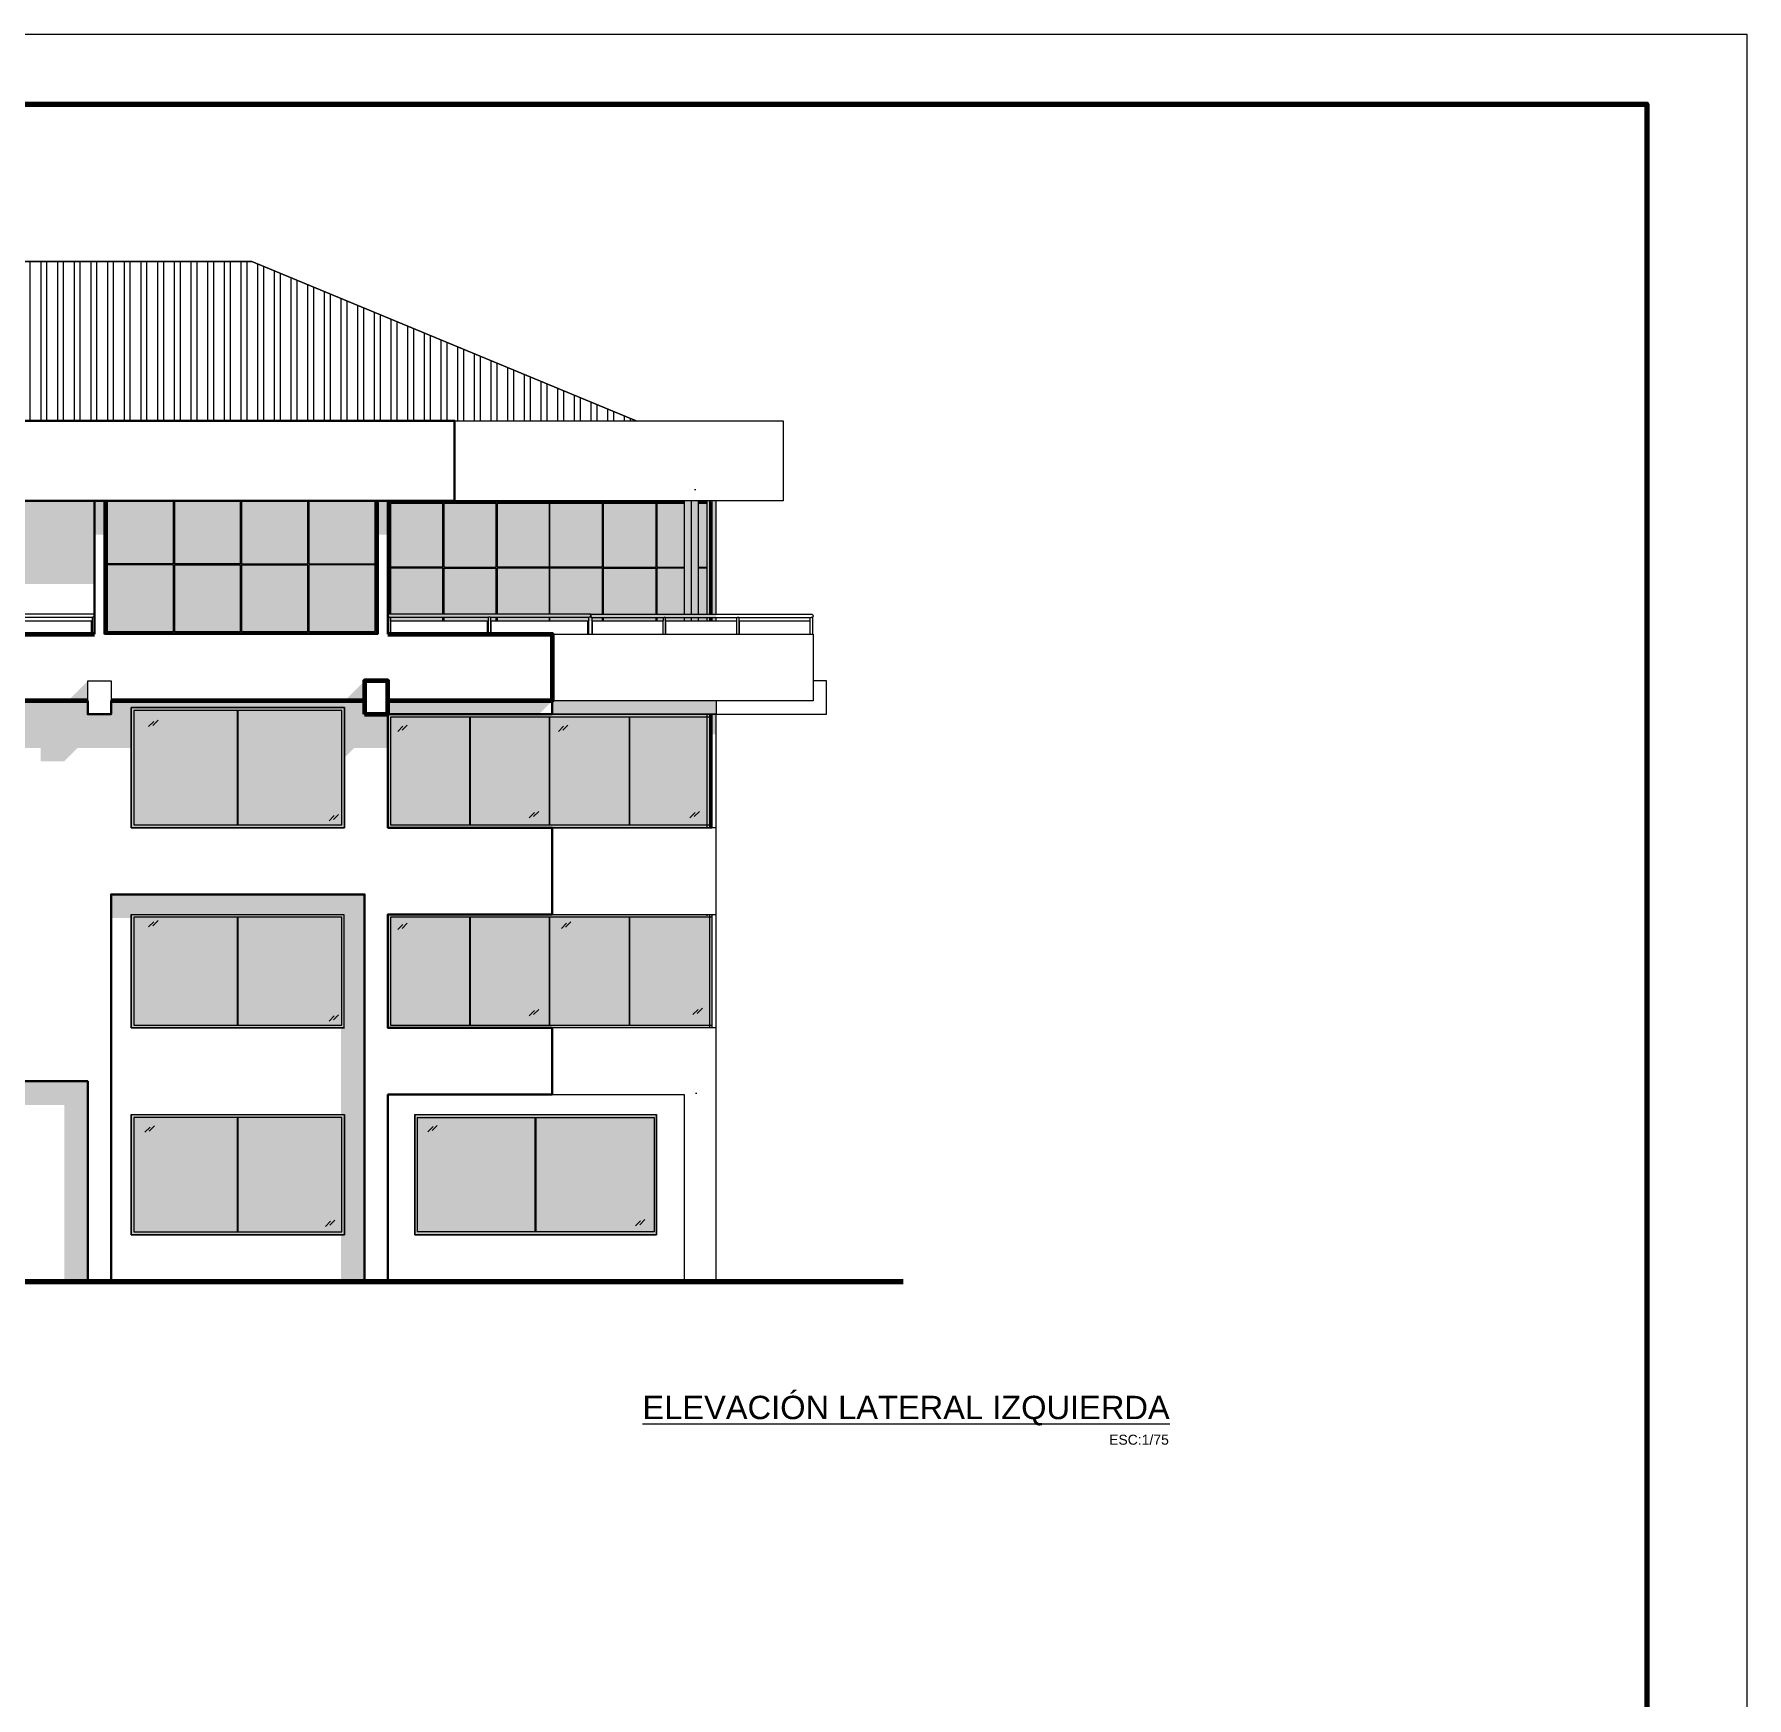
# Model space of a CAD drawing. Header units: inches. Extents: x 140 to 978, y -82 to 38.
# Drawn here: x 860.54 to 886.22, y -52.16 to -27.23 of the extents above; entities that cross this region are included whole.
import ezdxf

# ---------------------------------------------------------------- set-up
doc = ezdxf.new("R2010")
doc.units = ezdxf.units.IN
doc.header["$MEASUREMENT"] = 0
for name, color, linetype, lineweight in [('UNSAAC CUBIERTAS', 22, 'Continuous', 0), ('UNSAAC- ROTULO', 7, 'Continuous', 60), ('UNSAAC-FACHADA (1ER PLANOTYTY', 20, 'Continuous', 60), ('UNSAAC-FACHADA(2DO PLANO)', 7, 'Continuous', 30), ('UNSAAC-LINEA 0.00', 251, 'Continuous', 0), ('UNSAAC-MUEBLE', 254, 'Continuous', 0), ('UNSAAC-SOMBRA', 5, 'Continuous', 0), ('UNSAAC-TEXTOS', 250, 'Continuous', 0), ('UNSAAC-TEXTURAS', 250, 'Continuous', 0), ('UNSAAC-VARIOS', 30, 'Continuous', 0), ('UNSAAC-VIDRIO', 150, 'Continuous', 30)]:
    doc.layers.add(name, color=color, linetype=linetype, lineweight=lineweight)
doc.styles.get("Standard").update_dxf_attribs({"font": 'arial.ttf'})
pattern_1 = [(37.5, (-346.295782, 0.542984), (-0.00062993358, 0.0192682377), [0, -0.0152, 0, -0.017, 0, -0.01625]), (7.5, (-346.295782, 0.542984), (0.01769776705, 0.02822146065), [0, -0.0082, 0, -0.0137, 0, -0.00525]), (327.5, (-346.308082, 0.542984), (0.03114141862, 5.659054e-05), [0, -0.005, 0, -0.018, 0, -0.0235]), (317.5, (-346.308082, 0.542984), (0.03006126605, 0.00877675565), [0, -0.0025, 0, -0.0118, 0, -0.0135])]
pattern_2 = [(37.5, (-8.997555, 0), (-0.0009449004, 0.02890235654), [0, -0.0228, 0, -0.0255, 0, -0.024375]), (7.5, (-8.997555, 0), (0.0265466506, 0.042332191), [0, -0.0123, 0, -0.02055, 0, -0.007875]), (327.5, (-9.016005, 0), (0.0467121279, 8.48858e-05), [0, -0.0075, 0, -0.027, 0, -0.03525]), (317.5, (-9.016005, 0), (0.045091899, 0.0131651335), [0, -0.00375, 0, -0.0177, 0, -0.02025])]

msp = doc.modelspace()

# ---------------------------------------------------------------- hatches: boundary and pattern name
at = {"layer": 'UNSAAC CUBIERTAS'}
h = msp.add_hatch(dxfattribs=at)
h.set_pattern_fill('STEEL', color=256, scale=2, angle=225, style=0)
h.set_pattern_definition([(270, (676.14612, -38.5623), (0.25, -6e-17), []), (270, (676.2345, -38.6507), (0.25, -6e-17), [])])
h.paths.add_polyline_path([(863.809, -30.633), (844.459, -30.633), (842.196, -31.57), (836.596, -31.57), (833.098, -33.019), (838.046, -33.019), (866.846, -33.019), (869.569, -33.019)])
at = {"layer": 'UNSAAC-LINEA 0.00', "lineweight": 13}
h = msp.add_hatch(color=256, dxfattribs=at)
h.dxf.hatch_style = 1
h.set_gradient(color1=(230, 240, 249), color2=(251, 252, 254), name='HEMISPHERICAL')
h.paths.add_polyline_path([(865.696, -36.219), (861.596, -36.219), (861.596, -34.219), (865.696, -34.219)])
h = msp.add_hatch(color=256, dxfattribs=at)
h.dxf.hatch_style = 1
h.set_gradient(color1=(230, 240, 249), color2=(251, 252, 254), name='HEMISPHERICAL')
h.paths.add_polyline_path([(870.771, -36.019), (865.846, -36.019), (865.846, -34.219), (870.771, -34.219)])
at = {"layer": 'UNSAAC-SOMBRA', "ltscale": 0.5}
h = msp.add_hatch(dxfattribs=at)
h.set_pattern_fill('AR-SAND', color=256, scale=0.015, style=0)
h.set_pattern_definition(pattern_2)
h.paths.add_polyline_path([(865.846, -34.219), (865.846, -34.726), (861.446, -34.726), (861.446, -35.464), (855.996, -35.464), (855.996, -34.726), (855.846, -34.726), (850.396, -34.726), (850.246, -34.726), (850.246, -35.464), (844.796, -35.464), (844.796, -34.726), (844.646, -34.726), (839.196, -34.726), (839.046, -34.726), (839.046, -35.464), (837.339, -35.464), (837.339, -33.726), (838.046, -33.019), (838.046, -34.219)])
h = msp.add_hatch(dxfattribs=at)
h.set_pattern_fill('AR-SAND', color=256, scale=0.015, style=0)
h.set_pattern_definition(pattern_2)
h.paths.add_polyline_path([(870.771, -34.219), (870.771, -34.929), (865.846, -34.929), (865.846, -34.219)])
h = msp.add_hatch(dxfattribs=at)
h.set_pattern_fill('AR-SAND', color=256, scale=0.015, style=0)
h.set_pattern_definition(pattern_2)
h.paths.add_polyline_path([(868.309, -37.219), (867.602, -37.926), (865.339, -37.926), (865.139, -38.126), (864.789, -38.126), (864.789, -37.926), (861.189, -37.926), (860.989, -38.126), (860.639, -38.126), (860.639, -37.926), (855.589, -37.926), (855.389, -38.126), (855.039, -38.126), (855.039, -37.926), (849.989, -37.926), (849.789, -38.126), (849.439, -38.126), (849.439, -37.926), (844.389, -37.926), (844.189, -38.126), (843.839, -38.126), (843.839, -37.926), (838.789, -37.926), (838.589, -38.126), (838.239, -38.126), (838.239, -37.926), (833.346, -37.926), (833.346, -37.419), (833.696, -37.419), (833.696, -37.219), (838.646, -37.219), (838.946, -36.919), (838.946, -37.419), (839.296, -37.419), (839.296, -37.219), (844.246, -37.219), (844.546, -36.919), (844.546, -37.419), (844.896, -37.419), (844.896, -37.219), (849.846, -37.219), (850.146, -36.919), (850.146, -37.419), (850.496, -37.419), (850.496, -37.219), (855.446, -37.219), (855.746, -36.919), (855.746, -37.419), (856.096, -37.419), (856.096, -37.219), (861.046, -37.219), (861.346, -36.919), (861.346, -37.419), (861.696, -37.419), (861.696, -37.219), (865.196, -37.219), (865.496, -36.919), (865.496, -37.419), (865.846, -37.419), (865.846, -37.219)])
h = msp.add_hatch(dxfattribs=at)
h.set_pattern_fill('AR-SAND', color=256, scale=0.015, style=0)
h.set_pattern_definition(pattern_2)
h.paths.add_polyline_path([(870.771, -37.219), (870.771, -37.719), (867.808, -37.719), (868.108, -37.419), (868.309, -37.419), (868.309, -37.219)])
h = msp.add_hatch(dxfattribs=at)
h.set_pattern_fill('AR-SAND', color=256, scale=0.015, style=0)
h.set_pattern_definition(pattern_2)
h.paths.add_polyline_path([(861.696, -40.119), (861.696, -40.473), (865.143, -40.473), (865.143, -45.919), (865.496, -45.919), (865.496, -40.119)])
h = msp.add_hatch(dxfattribs=at)
h.set_pattern_fill('AR-SAND', color=256, scale=0.015, style=0)
h.set_pattern_definition(pattern_2)
h.paths.add_polyline_path([(861.346, -45.919), (860.993, -45.919), (860.993, -43.273), (856.096, -43.273), (856.096, -42.919), (861.346, -42.919)])
at = {"layer": 'UNSAAC-TEXTURAS', "ltscale": 0.5}
h = msp.add_hatch(dxfattribs=at)
h.set_pattern_fill('AR-SAND', color=256, scale=0.01, style=0)
h.set_pattern_definition(pattern_1)
h.paths.add_polyline_path([(860.603, -34.042), (860.607, -34.046), (860.607, -34.043)])
h = msp.add_hatch(dxfattribs=at)
h.set_pattern_fill('AR-SAND', color=256, scale=0.01, style=0)
h.set_pattern_definition(pattern_1)
h.paths.add_polyline_path([(861.963, -33.999), (861.951, -33.999), (861.96, -34.008), (861.963, -34.008)])
h = msp.add_hatch(dxfattribs=at)
h.set_pattern_fill('AR-SAND', color=256, scale=0.01, style=0)
h.set_pattern_definition(pattern_1)
h.paths.add_polyline_path([(861.963, -34.042), (861.957, -34.042), (861.961, -34.043), (861.963, -34.046)])
h = msp.add_hatch(dxfattribs=at)
h.set_pattern_fill('AR-SAND', color=256, scale=0.01, style=0)
h.set_pattern_definition(pattern_1)
h.paths.add_polyline_path([(861.963, -34.008), (861.96, -34.008), (861.963, -34.021)])
h = msp.add_hatch(dxfattribs=at)
h.set_pattern_fill('AR-SAND', color=256, scale=0.01, style=0)
h.set_pattern_definition(pattern_1)
h.paths.add_polyline_path([(867.742, -34.042), (867.746, -34.046), (867.746, -34.043)])
h = msp.add_hatch(dxfattribs=at)
h.set_pattern_fill('AR-SAND', color=256, scale=0.01, style=0)
h.set_pattern_definition(pattern_1)
h.paths.add_polyline_path([(867.746, -34.043), (867.746, -34.046), (867.748, -34.055), (867.748, -34.046)])
h = msp.add_hatch(dxfattribs=at)
h.set_pattern_fill('AR-SAND', color=256, scale=0.01, style=0)
h.set_pattern_definition(pattern_1)
h.paths.add_polyline_path([(869.096, -34.042), (869.1, -34.046), (869.1, -34.043)])
h = msp.add_hatch(dxfattribs=at)
h.set_pattern_fill('AR-SAND', color=256, scale=0.01, style=0)
h.set_pattern_definition(pattern_1)
h.paths.add_polyline_path([(869.1, -34.043), (869.1, -34.046), (869.102, -34.055), (869.102, -34.046)])
h = msp.add_hatch(dxfattribs=at)
h.set_pattern_fill('AR-SAND', color=256, scale=0.01, style=0)
h.set_pattern_definition(pattern_1)
h.paths.add_polyline_path([(870.45, -34.042), (870.453, -34.046), (870.453, -34.043)])
h = msp.add_hatch(dxfattribs=at)
h.set_pattern_fill('AR-SAND', color=256, scale=0.01, style=0)
h.set_pattern_definition(pattern_1)
h.paths.add_polyline_path([(870.453, -34.043), (870.453, -34.046), (870.456, -34.055), (870.456, -34.046)])
h = msp.add_hatch(dxfattribs=at)
h.set_pattern_fill('AR-SAND', color=256, scale=0.01, style=0)
h.set_pattern_definition(pattern_1)
h.paths.add_polyline_path([(871.803, -34.042), (871.807, -34.046), (871.807, -34.043)])
h = msp.add_hatch(dxfattribs=at)
h.set_pattern_fill('AR-SAND', color=256, scale=0.01, style=0)
h.set_pattern_definition(pattern_1)
h.paths.add_polyline_path([(871.807, -34.043), (871.807, -34.046), (871.81, -34.055), (871.81, -34.046)])
h = msp.add_hatch(dxfattribs=at)
h.set_pattern_fill('AR-SAND', color=256, scale=0.01, style=0)
h.set_pattern_definition(pattern_1)
h.paths.add_polyline_path([(860.565, -34.295), (860.565, -34.296), (860.575, -34.296), (860.575, -34.295)])
h = msp.add_hatch(dxfattribs=at)
h.set_pattern_fill('AR-SAND', color=256, scale=0.01, style=0)
h.set_pattern_definition(pattern_1)
h.paths.add_polyline_path([(869.057, -34.296), (869.067, -34.296), (869.067, -34.295), (869.057, -34.295)])
h = msp.add_hatch(dxfattribs=at)
h.set_pattern_fill('AR-SAND', color=256, scale=0.01, style=0)
h.set_pattern_definition(pattern_1)
h.paths.add_polyline_path([(869.102, -34.296), (869.112, -34.296), (869.112, -34.295), (869.102, -34.295)])
h = msp.add_hatch(dxfattribs=at)
h.set_pattern_fill('AR-SAND', color=256, scale=0.01, style=0)
h.set_pattern_definition(pattern_1)
h.paths.add_polyline_path([(870.411, -34.296), (870.421, -34.296), (870.421, -34.295), (870.411, -34.295)])
h = msp.add_hatch(dxfattribs=at)
h.set_pattern_fill('AR-SAND', color=256, scale=0.01, style=0)
h.set_pattern_definition(pattern_1)
h.paths.add_polyline_path([(870.456, -34.296), (870.466, -34.296), (870.466, -34.295), (870.456, -34.295)])
h = msp.add_hatch(dxfattribs=at)
h.set_pattern_fill('AR-SAND', color=256, scale=0.01, style=0)
h.set_pattern_definition(pattern_1)
h.paths.add_polyline_path([(871.775, -34.295), (871.765, -34.295), (871.765, -34.296), (871.775, -34.296)])
h = msp.add_hatch(dxfattribs=at)
h.set_pattern_fill('AR-SAND', color=256, scale=0.01, style=0)
h.set_pattern_definition(pattern_1)
h.paths.add_polyline_path([(871.81, -34.296), (871.82, -34.296), (871.82, -34.295), (871.81, -34.295)])
h = msp.add_hatch(dxfattribs=at)
h.set_pattern_fill('AR-SAND', color=256, scale=0.01, style=0)
h.set_pattern_definition(pattern_1)
h.paths.add_polyline_path([(870.433, -43.05), (870.436, -43.056), (870.438, -43.059), (870.438, -43.035), (870.436, -43.04)])
h = msp.add_hatch(dxfattribs=at)
h.set_pattern_fill('AR-SAND', color=256, scale=0.01, style=0)
h.set_pattern_definition(pattern_1)
h.paths.add_polyline_path([(870.471, -43.081), (870.469, -43.08), (870.466, -43.091), (870.468, -43.091)])
h = msp.add_hatch(dxfattribs=at)
h.set_pattern_fill('AR-SAND', color=256, scale=0.01, style=0)
h.set_pattern_definition(pattern_1)
h.paths.add_polyline_path([(870.468, -43.091), (870.466, -43.091), (870.469, -43.102), (870.471, -43.101)])
h = msp.add_hatch(dxfattribs=at)
h.set_pattern_fill('AR-SAND', color=256, scale=0.01, style=0)
h.set_pattern_definition(pattern_1)
h.paths.add_polyline_path([(870.471, -43.101), (870.469, -43.102), (870.477, -43.11), (870.478, -43.108)])
h = msp.add_hatch(dxfattribs=at)
h.set_pattern_fill('AR-SAND', color=256, scale=0.01, style=0)
h.set_pattern_definition(pattern_1)
h.paths.add_polyline_path([(870.478, -42.99), (870.477, -42.989), (870.475, -42.996), (870.476, -42.996)])
h = msp.add_hatch(dxfattribs=at)
h.set_pattern_fill('AR-SAND', color=256, scale=0.01, style=0)
h.set_pattern_definition(pattern_1)
h.paths.add_polyline_path([(870.476, -42.996), (870.475, -42.996), (870.477, -43.002), (870.478, -43.002)])
h = msp.add_hatch(dxfattribs=at)
h.set_pattern_fill('AR-SAND', color=256, scale=0.01, style=0)
h.set_pattern_definition(pattern_1)
h.paths.add_polyline_path([(870.478, -43.002), (870.477, -43.002), (870.482, -43.007), (870.482, -43.006)])
h = msp.add_hatch(dxfattribs=at)
h.set_pattern_fill('AR-SAND', color=256, scale=0.01, style=0)
h.set_pattern_definition(pattern_1)
h.paths.add_polyline_path([(870.478, -42.996), (870.48, -42.996), (870.483, -42.989), (870.481, -42.989)])
h = msp.add_hatch(dxfattribs=at)
h.set_pattern_fill('AR-SAND', color=256, scale=0.01, style=0)
h.set_pattern_definition(pattern_1)
h.paths.add_polyline_path([(870.481, -43.003), (870.483, -43.003), (870.48, -42.996), (870.478, -42.996)])
h = msp.add_hatch(dxfattribs=at)
h.set_pattern_fill('AR-SAND', color=256, scale=0.01, style=0)
h.set_pattern_definition(pattern_1)
h.paths.add_polyline_path([(870.479, -43.084), (870.481, -43.089), (870.486, -43.091), (870.491, -43.089), (870.494, -43.087), (870.488, -43.09), (870.483, -43.087), (870.48, -43.082), (870.483, -43.076), (870.481, -43.079)])
h = msp.add_hatch(dxfattribs=at)
h.set_pattern_fill('AR-SAND', color=256, scale=0.01, style=0)
h.set_pattern_definition(pattern_1)
h.paths.add_polyline_path([(870.483, -43.003), (870.489, -43.003), (870.487, -42.996), (870.48, -42.996)])
h = msp.add_hatch(dxfattribs=at)
h.set_pattern_fill('AR-SAND', color=256, scale=0.01, style=0)
h.set_pattern_definition(pattern_1)
h.paths.add_polyline_path([(870.483, -43.077), (870.483, -43.076), (870.48, -43.082), (870.481, -43.082)])
h = msp.add_hatch(dxfattribs=at)
h.set_pattern_fill('AR-SAND', color=256, scale=0.01, style=0)
h.set_pattern_definition(pattern_1)
h.paths.add_polyline_path([(870.481, -43.082), (870.48, -43.082), (870.483, -43.087), (870.483, -43.087)])
h = msp.add_hatch(dxfattribs=at)
h.set_pattern_fill('AR-SAND', color=256, scale=0.01, style=0)
h.set_pattern_definition(pattern_1)
h.paths.add_polyline_path([(870.488, -43.006), (870.49, -43.006), (870.483, -43.003), (870.481, -43.003)])
h = msp.add_hatch(dxfattribs=at)
h.set_pattern_fill('AR-SAND', color=256, scale=0.01, style=0)
h.set_pattern_definition(pattern_1)
h.paths.add_polyline_path([(870.482, -43.006), (870.482, -43.007), (870.488, -43.009), (870.488, -43.008)])
h = msp.add_hatch(dxfattribs=at)
h.set_pattern_fill('AR-SAND', color=256, scale=0.01, style=0)
h.set_pattern_definition(pattern_1)
h.paths.add_polyline_path([(870.49, -43.006), (870.494, -43.006), (870.489, -43.003), (870.483, -43.003)])
h = msp.add_hatch(dxfattribs=at)
h.set_pattern_fill('AR-SAND', color=256, scale=0.01, style=0)
h.set_pattern_definition(pattern_1)
h.paths.add_polyline_path([(870.483, -43.087), (870.483, -43.087), (870.488, -43.09), (870.488, -43.089)])
h = msp.add_hatch(dxfattribs=at)
h.set_pattern_fill('AR-SAND', color=256, scale=0.01, style=0)
h.set_pattern_definition(pattern_1)
h.paths.add_polyline_path([(870.488, -43.008), (870.488, -43.009), (870.495, -43.007), (870.494, -43.006)])
h = msp.add_hatch(dxfattribs=at)
h.set_pattern_fill('AR-SAND', color=256, scale=0.01, style=0)
h.set_pattern_definition(pattern_1)
h.paths.add_polyline_path([(870.488, -43.089), (870.488, -43.09), (870.494, -43.087), (870.493, -43.087)])
h = msp.add_hatch(dxfattribs=at)
h.set_pattern_fill('AR-SAND', color=256, scale=0.01, style=0)
h.set_pattern_definition(pattern_1)
h.paths.add_polyline_path([(870.586, -43.006), (870.592, -43.006), (870.598, -43.003), (870.589, -43.003)])
h = msp.add_hatch(dxfattribs=at)
h.set_pattern_fill('AR-SAND', color=256, scale=0.01, style=0)
h.set_pattern_definition(pattern_1)
h.paths.add_polyline_path([(870.592, -43.006), (870.597, -43.006), (870.603, -43.003), (870.598, -43.003)])
h = msp.add_hatch(dxfattribs=at)
h.set_pattern_fill('AR-SAND', color=256, scale=0.01, style=0)
h.set_pattern_definition(pattern_1)
h.paths.add_polyline_path([(870.597, -43.006), (870.598, -43.006), (870.605, -43.003), (870.603, -43.003)])
at = {"layer": 'UNSAAC-VIDRIO', "ltscale": 2.5}
h = msp.add_hatch(color=256, dxfattribs=at)
h.dxf.hatch_style = 1
h.set_gradient(color1=(230, 240, 249), color2=(251, 252, 254), name='HEMISPHERICAL')
h.paths.add_polyline_path([(865.196, -39.119), (861.996, -39.119), (861.996, -37.319), (865.196, -37.319)])
h.paths.add_polyline_path([(865.846, -39.119), (870.702, -39.119), (870.702, -37.419), (865.846, -37.419)])
h = msp.add_hatch(color=256, dxfattribs=at)
h.dxf.hatch_style = 1
h.set_gradient(color1=(230, 240, 249), color2=(251, 252, 254), name='HEMISPHERICAL')
h.paths.add_polyline_path([(865.846, -40.419), (870.702, -40.419), (870.702, -42.119), (865.846, -42.119)])
h.paths.add_polyline_path([(865.187, -42.119), (861.996, -42.119), (861.996, -40.419), (865.187, -40.419)])
h = msp.add_hatch(color=256, dxfattribs=at)
h.dxf.hatch_style = 1
h.set_gradient(color1=(230, 240, 249), color2=(251, 252, 254), name='HEMISPHERICAL')
h.paths.add_polyline_path([(865.196, -45.219), (861.996, -45.219), (861.996, -43.419), (865.196, -43.419)])
h.paths.add_polyline_path([(869.872, -45.219), (866.252, -45.219), (866.252, -43.419), (869.872, -43.419)])

# ---------------------------------------------------------------- linework, layer by layer
at = {"layer": 'UNSAAC CUBIERTAS'}
for p, q in [((844.459, -30.633), (863.809, -30.633)), ((863.809, -30.633), (869.569, -33.019))]:
    msp.add_line(p, q, dxfattribs=at)
msp.add_lwpolyline([(863.809, -30.633), (844.459, -30.633), (842.196, -31.57), (836.596, -31.57), (833.098, -33.019), (838.046, -33.019), (866.846, -33.019), (869.569, -33.019)], close=True, dxfattribs=at)
at = {"layer": 'UNSAAC- ROTULO', "color": 5, "lineweight": 0, "flags": 128}
msp.add_lwpolyline([(821.722, -27.226), (886.222, -27.226), (886.222, -72.976), (821.722, -72.976)], close=True, dxfattribs=at)
at = {"layer": 'UNSAAC- ROTULO', "lineweight": 70, "flags": 128}
msp.add_lwpolyline([(823.222, -28.276), (884.722, -28.276), (884.722, -71.026), (823.222, -71.026)], close=True, dxfattribs=at)
at = {"layer": 'UNSAAC-FACHADA (1ER PLANOTYTY'}
for points in [[(855.996, -36.219), (861.446, -36.219)], [(865.846, -36.219), (868.309, -36.219), (868.309, -37.219), (865.846, -37.219)], [(861.346, -37.219), (856.096, -37.219)], [(865.496, -37.219), (861.696, -37.219)]]:
    msp.add_lwpolyline(points, dxfattribs=at)
msp.add_lwpolyline([(865.496, -37.419), (865.846, -37.419), (865.846, -36.919), (865.496, -36.919)], close=True, dxfattribs=at)
at = {"layer": 'UNSAAC-FACHADA(2DO PLANO)'}
msp.add_lwpolyline([(838.046, -33.019), (866.846, -33.019), (866.846, -34.219), (838.046, -34.219)], close=True, dxfattribs=at)
for points in [[(861.446, -36.219), (861.446, -34.219), (861.596, -34.219), (861.596, -36.219)], [(865.696, -36.219), (865.696, -34.219), (865.846, -34.219), (865.846, -36.219)], [(856.096, -42.919), (861.346, -42.919), (861.346, -45.919), (861.696, -45.919), (861.696, -40.119), (865.496, -40.119), (865.496, -45.919), (865.846, -45.919), (865.846, -43.119), (868.309, -43.119), (868.309, -42.119), (865.846, -42.119), (865.846, -40.419), (868.309, -40.419), (868.309, -39.119), (865.846, -39.119), (865.846, -37.419), (868.309, -37.419), (868.309, -37.219), (865.846, -37.219), (865.846, -37.419), (865.496, -37.419), (865.496, -37.219), (861.696, -37.219), (861.696, -37.419), (861.346, -37.419), (861.346, -37.219), (856.096, -37.219)]]:
    msp.add_lwpolyline(points, dxfattribs=at)
at = {"layer": 'UNSAAC-LINEA 0.00', "lineweight": 13}
for p, q in [((861.617, -34.219), (861.617, -36.198)), ((861.637, -34.219), (861.637, -35.162)), ((862.631, -35.162), (862.631, -34.219)), ((862.646, -34.219), (862.646, -35.162)), ((863.639, -35.162), (863.639, -34.219)), ((863.654, -34.219), (863.654, -35.162)), ((864.647, -35.162), (864.647, -34.219)), ((864.662, -34.219), (864.662, -35.162)), ((865.655, -35.162), (865.655, -34.219)), ((865.675, -36.198), (865.675, -34.219)), ((865.867, -34.24), (865.867, -35.919)), ((870.292, -34.24), (865.867, -34.24)), ((866.671, -34.26), (865.887, -34.26)), ((865.887, -34.26), (865.887, -35.212)), ((866.671, -35.212), (866.671, -34.26)), ((866.671, -34.26), (866.686, -34.26)), ((867.469, -34.26), (866.686, -34.26)), ((866.686, -34.26), (866.686, -35.212)), ((867.469, -35.212), (867.469, -34.26)), ((867.469, -34.26), (867.484, -34.26)), ((869.066, -34.26), (867.484, -34.26)), ((867.484, -34.26), (867.484, -35.212)), ((868.266, -34.26), (868.266, -35.919)), ((868.277, -35.919), (868.277, -34.26)), ((870.292, -34.24), (868.318, -34.24)), ((869.066, -34.26), (868.318, -34.26)), ((869.066, -35.212), (869.066, -34.26)), ((869.066, -34.26), (869.076, -34.26)), ((870.292, -34.26), (869.076, -34.26)), ((869.076, -34.26), (869.076, -35.212)), ((869.867, -35.212), (869.867, -34.26)), ((869.878, -34.26), (869.878, -35.212)), ((870.292, -35.919), (870.292, -34.219)), ((870.398, -35.919), (870.398, -34.219)), ((870.504, -35.919), (870.504, -34.219)), ((870.631, -34.24), (870.504, -34.24)), ((870.631, -34.26), (870.504, -34.26)), ((870.631, -34.219), (870.631, -34.24)), ((870.631, -34.24), (870.631, -35.919)), ((870.671, -34.219), (870.671, -34.24)), ((870.687, -34.24), (870.671, -34.24)), ((870.671, -34.24), (870.671, -35.919)), ((870.683, -35.919), (870.683, -34.24)), ((870.687, -35.919), (870.687, -34.24)), ((870.702, -34.219), (870.702, -34.24)), ((870.702, -34.24), (870.702, -35.919)), ((870.771, -35.919), (870.771, -34.219)), ((861.637, -35.177), (861.637, -35.162)), ((862.631, -35.162), (861.637, -35.162)), ((861.637, -35.177), (861.637, -36.178)), ((862.631, -35.177), (861.637, -35.177)), ((862.631, -36.178), (862.631, -35.177)), ((863.639, -35.162), (862.646, -35.162)), ((862.646, -35.177), (863.639, -35.177)), ((862.646, -35.177), (862.646, -36.178)), ((863.639, -36.178), (863.639, -35.177)), ((863.654, -35.162), (864.647, -35.162)), ((863.654, -35.177), (864.647, -35.177)), ((863.654, -35.177), (863.654, -36.178)), ((864.647, -36.178), (864.647, -35.177)), ((864.662, -35.162), (865.655, -35.162)), ((865.655, -35.177), (864.662, -35.177)), ((864.662, -35.177), (864.662, -36.178)), ((865.655, -35.162), (865.655, -35.177)), ((865.655, -36.178), (865.655, -35.177)), ((866.671, -35.212), (865.887, -35.212)), ((865.887, -35.227), (865.887, -35.212)), ((865.887, -35.227), (865.887, -35.919)), ((866.671, -35.227), (865.887, -35.227)), ((866.671, -35.919), (866.671, -35.227)), ((866.686, -35.212), (867.469, -35.212)), ((866.686, -35.227), (867.469, -35.227)), ((866.686, -35.227), (866.686, -35.919)), ((867.469, -35.919), (867.469, -35.227)), ((867.484, -35.212), (869.066, -35.212)), ((869.066, -35.212), (867.484, -35.212)), ((869.066, -35.227), (867.484, -35.227)), ((867.484, -35.227), (867.484, -35.919)), ((869.066, -35.227), (867.484, -35.227)), ((869.066, -35.919), (869.066, -35.227)), ((869.076, -35.212), (869.867, -35.212)), ((869.076, -35.227), (869.867, -35.227)), ((869.076, -35.227), (869.076, -35.919)), ((869.867, -35.919), (869.867, -35.227)), ((869.878, -35.212), (870.292, -35.212)), ((870.292, -35.227), (869.878, -35.227)), ((869.878, -35.227), (869.878, -35.919)), ((870.504, -35.212), (870.631, -35.212)), ((870.631, -35.227), (870.504, -35.227)), ((861.446, -35.919), (855.996, -35.919)), ((868.875, -35.919), (865.846, -35.919)), ((865.846, -35.944), (865.846, -35.932)), ((865.846, -35.957), (865.846, -35.944)), ((868.872, -35.92), (868.875, -35.919)), ((868.875, -35.919), (868.883, -35.923)), ((868.875, -35.919), (868.882, -35.919)), ((868.892, -35.919), (868.882, -35.919)), ((868.883, -35.923), (868.89, -35.932)), ((868.89, -35.932), (868.892, -35.944)), ((868.892, -35.944), (868.89, -35.957)), ((868.892, -35.923), (868.892, -35.919)), ((868.892, -35.932), (868.892, -35.923)), ((868.892, -35.944), (868.892, -35.932)), ((868.892, -35.957), (868.892, -35.944)), ((861.411, -35.969), (860.093, -35.969)), ((860.103, -36.019), (861.401, -36.019)), ((861.617, -36.198), (865.675, -36.198)), ((861.637, -36.178), (862.631, -36.178)), ((862.646, -36.178), (862.631, -36.178)), ((862.646, -36.178), (863.639, -36.178)), ((863.654, -36.178), (863.639, -36.178)), ((863.654, -36.178), (864.647, -36.178)), ((864.662, -36.178), (864.647, -36.178)), ((864.662, -36.178), (865.655, -36.178)), ((865.846, -35.969), (865.849, -35.967)), ((865.852, -35.966), (865.849, -35.967)), ((865.852, -35.966), (865.855, -35.963)), ((865.864, -35.961), (865.855, -35.963)), ((865.873, -35.963), (865.864, -35.961)), ((865.875, -35.966), (865.873, -35.963)), ((865.875, -35.966), (865.879, -35.967)), ((865.881, -35.969), (865.879, -35.967)), ((867.352, -35.969), (865.881, -35.969)), ((865.891, -36.019), (867.342, -36.019)), ((866.671, -36.019), (866.671, -35.969)), ((866.686, -35.969), (866.686, -36.019)), ((867.352, -35.969), (867.354, -35.967)), ((867.358, -35.966), (867.354, -35.967)), ((867.358, -35.966), (867.36, -35.963)), ((867.369, -35.961), (867.36, -35.963)), ((867.378, -35.963), (867.369, -35.961)), ((867.38, -35.966), (867.378, -35.963)), ((867.38, -35.966), (867.384, -35.967)), ((867.387, -35.969), (867.384, -35.967)), ((868.857, -35.969), (867.387, -35.969)), ((867.397, -36.019), (868.847, -36.019)), ((867.469, -36.019), (867.469, -35.969)), ((867.484, -35.969), (867.484, -36.019)), ((868.266, -35.969), (868.266, -36.019)), ((868.277, -36.019), (868.277, -35.969)), ((868.857, -35.969), (868.859, -35.967)), ((868.863, -35.966), (868.859, -35.967)), ((868.863, -35.966), (868.866, -35.963)), ((868.874, -35.961), (868.866, -35.963)), ((868.883, -35.963), (868.874, -35.961)), ((868.89, -35.957), (868.883, -35.966)), ((868.883, -35.966), (868.883, -35.966)), ((868.886, -35.966), (868.887, -35.966)), ((868.887, -35.966), (868.887, -35.966)), ((868.892, -35.966), (868.892, -35.957)), ((868.892, -35.963), (868.899, -35.961)), ((868.892, -35.966), (868.892, -35.966)), ((868.899, -35.961), (868.904, -35.963)), ((868.904, -35.963), (868.904, -35.966)), ((868.904, -35.966), (868.904, -35.967)), ((868.904, -35.969), (869.976, -35.969)), ((868.904, -36.019), (868.914, -36.019)), ((868.914, -36.019), (869.976, -36.019)), ((869.066, -36.019), (869.066, -35.969)), ((869.076, -35.969), (869.076, -36.019)), ((869.867, -36.019), (869.867, -35.969)), ((869.878, -35.969), (869.878, -36.019)), ((869.972, -35.969), (869.972, -36.019)), ((869.976, -35.969), (869.984, -35.967)), ((869.984, -35.967), (869.989, -35.966)), ((869.989, -35.966), (869.993, -35.963)), ((869.993, -35.963), (870.001, -35.961)), ((870.001, -35.961), (870.005, -35.963)), ((870.005, -35.963), (870.005, -35.966)), ((870.005, -35.966), (870.006, -35.967)), ((870.006, -36.019), (870.015, -36.019)), ((870.292, -36.019), (870.292, -35.969)), ((870.398, -36.019), (870.398, -35.969)), ((870.504, -36.019), (870.504, -35.969)), ((870.631, -35.969), (870.631, -36.019)), ((870.671, -35.969), (870.671, -36.019)), ((870.683, -36.019), (870.683, -35.969)), ((870.687, -36.019), (870.687, -35.969)), ((870.702, -35.969), (870.702, -36.019)), ((870.771, -36.019), (870.771, -35.969)), ((865.196, -37.319), (861.996, -37.319)), ((861.996, -37.319), (861.996, -39.119)), ((863.589, -37.36), (862.037, -37.36)), ((862.037, -37.36), (862.037, -39.078)), ((863.604, -37.36), (863.589, -37.36)), ((863.589, -37.36), (863.589, -39.078)), ((863.604, -39.078), (863.604, -37.36)), ((865.155, -37.36), (863.604, -37.36)), ((865.155, -39.078), (865.155, -37.36)), ((865.196, -39.119), (865.196, -37.319)), ((865.846, -39.119), (865.846, -37.419)), ((868.309, -37.419), (865.846, -37.419)), ((867.07, -37.46), (865.887, -37.46)), ((865.887, -37.46), (865.887, -39.078)), ((867.085, -37.46), (867.07, -37.46)), ((867.07, -37.46), (867.07, -39.078)), ((867.085, -39.078), (867.085, -37.46)), ((870.699, -37.46), (867.085, -37.46)), ((868.266, -37.46), (868.266, -39.078)), ((868.277, -39.078), (868.277, -37.46)), ((868.309, -37.419), (870.771, -37.419)), ((869.462, -37.46), (868.309, -37.46)), ((869.473, -37.46), (869.462, -37.46)), ((869.462, -37.46), (869.462, -39.078)), ((869.473, -39.078), (869.473, -37.46)), ((870.631, -37.46), (869.473, -37.46)), ((870.631, -37.419), (870.631, -37.44)), ((870.631, -37.44), (870.631, -39.098)), ((870.671, -37.419), (870.671, -37.44)), ((870.687, -37.44), (870.671, -37.44)), ((870.671, -37.44), (870.671, -39.098)), ((870.683, -39.098), (870.683, -37.44)), ((870.687, -39.098), (870.687, -37.44)), ((870.702, -37.419), (870.702, -37.44)), ((870.702, -37.44), (870.702, -39.098)), ((870.771, -39.119), (870.771, -37.419)), ((861.996, -39.119), (865.196, -39.119)), ((862.037, -39.078), (863.589, -39.078)), ((863.589, -39.078), (863.604, -39.078)), ((863.604, -39.078), (865.155, -39.078)), ((865.846, -39.119), (868.309, -39.119)), ((865.887, -39.078), (867.07, -39.078)), ((867.07, -39.078), (867.085, -39.078)), ((867.085, -39.078), (870.702, -39.078)), ((868.309, -39.078), (869.462, -39.078)), ((870.771, -39.119), (868.309, -39.119)), ((869.462, -39.078), (869.473, -39.078)), ((869.473, -39.078), (870.631, -39.078)), ((870.631, -39.098), (870.631, -39.119)), ((870.671, -39.098), (870.687, -39.098)), ((870.671, -39.098), (870.671, -39.119)), ((870.702, -39.098), (870.702, -39.119)), ((861.996, -40.419), (861.996, -42.119)), ((862.037, -40.46), (862.037, -42.078)), ((865.155, -40.46), (862.037, -40.46)), ((863.589, -40.46), (863.589, -42.078)), ((863.604, -42.078), (863.604, -40.46)), ((865.155, -42.078), (865.155, -40.46)), ((865.846, -42.119), (865.846, -40.419)), ((868.309, -40.419), (865.846, -40.419)), ((867.07, -40.46), (865.887, -40.46)), ((865.887, -40.46), (865.887, -42.078)), ((867.085, -40.46), (867.07, -40.46)), ((867.07, -40.46), (867.07, -42.078)), ((867.085, -42.078), (867.085, -40.46)), ((870.702, -40.46), (867.085, -40.46)), ((868.266, -40.46), (868.266, -42.078)), ((868.277, -42.078), (868.277, -40.46)), ((868.309, -40.419), (870.771, -40.419)), ((869.462, -40.46), (868.309, -40.46)), ((869.473, -40.46), (869.462, -40.46)), ((869.462, -40.46), (869.462, -42.078)), ((869.473, -42.078), (869.473, -40.46)), ((870.631, -40.46), (869.473, -40.46)), ((870.631, -40.419), (870.631, -40.44)), ((870.671, -40.419), (870.671, -40.44)), ((870.671, -40.44), (870.671, -42.098)), ((870.702, -40.419), (870.702, -40.44)), ((870.702, -40.44), (870.702, -42.098)), ((870.771, -42.119), (870.771, -40.419)), ((862.037, -42.078), (863.589, -42.078)), ((863.589, -42.078), (863.604, -42.078)), ((863.604, -42.078), (865.155, -42.078)), ((865.887, -42.078), (867.07, -42.078)), ((867.07, -42.078), (867.085, -42.078)), ((867.085, -42.078), (870.702, -42.078)), ((868.309, -42.078), (869.462, -42.078)), ((869.462, -42.078), (869.473, -42.078)), ((869.473, -42.078), (870.631, -42.078)), ((870.671, -42.098), (870.671, -42.119)), ((870.702, -42.098), (870.702, -42.119)), ((861.996, -42.119), (865.196, -42.119)), ((865.846, -42.119), (868.309, -42.119)), ((870.771, -42.119), (868.309, -42.119)), ((861.996, -43.419), (861.996, -45.219)), ((863.589, -43.46), (862.037, -43.46)), ((862.037, -43.46), (862.037, -45.178)), ((863.604, -43.46), (863.589, -43.46)), ((863.589, -43.46), (863.589, -45.178)), ((863.604, -45.178), (863.604, -43.46)), ((865.155, -43.46), (863.604, -43.46)), ((865.155, -45.178), (865.155, -43.46)), ((865.196, -45.219), (865.196, -43.419)), ((866.252, -43.419), (866.252, -45.219)), ((866.252, -45.219), (866.252, -43.419)), ((866.252, -45.198), (866.252, -43.44)), ((866.285, -43.46), (868.053, -43.46)), ((866.285, -43.46), (866.285, -45.178)), ((868.053, -45.178), (868.053, -43.46)), ((868.053, -43.46), (868.064, -43.46)), ((868.064, -43.46), (868.064, -45.178)), ((868.064, -43.46), (869.839, -43.46)), ((869.839, -43.46), (869.839, -45.178)), ((869.872, -45.219), (869.872, -43.419)), ((869.872, -45.198), (869.872, -43.44)), ((862.037, -45.178), (863.589, -45.178)), ((863.589, -45.178), (863.604, -45.178)), ((863.604, -45.178), (865.155, -45.178)), ((868.053, -45.178), (866.285, -45.178)), ((868.064, -45.178), (868.053, -45.178)), ((869.839, -45.178), (868.064, -45.178)), ((861.996, -45.219), (865.196, -45.219)), ((866.252, -45.219), (869.872, -45.219)), ((869.872, -45.219), (869.872, -45.198))]:
    msp.add_line(p, q, dxfattribs=at)
for points in [[(865.847, -34.24), (865.846, -35.919)], [(861.596, -36.219), (865.696, -36.219)], [(862.337, -37.525), (862.259, -37.603)], [(862.401, -37.508), (862.324, -37.585)], [(866.072, -37.599), (865.995, -37.676)], [(866.137, -37.581), (866.06, -37.658)], [(868.481, -37.599), (868.404, -37.676)], [(868.546, -37.581), (868.469, -37.658)], [(865.043, -38.937), (864.966, -39.014)], [(865.108, -38.919), (865.031, -38.996)], [(868.044, -38.893), (867.967, -38.97)], [(868.109, -38.875), (868.032, -38.952)], [(870.453, -38.893), (870.376, -38.97)], [(870.518, -38.875), (870.441, -38.952)], [(862.337, -40.528), (862.259, -40.605)], [(862.401, -40.51), (862.324, -40.587)], [(866.072, -40.567), (865.995, -40.644)], [(866.137, -40.549), (866.06, -40.627)], [(868.525, -40.549), (868.448, -40.627)], [(868.59, -40.531), (868.512, -40.609)], [(868.109, -41.843), (868.032, -41.92)], [(870.497, -41.843), (870.42, -41.92)], [(870.562, -41.825), (870.484, -41.903)], [(865.043, -41.939), (864.966, -42.016)], [(865.108, -41.921), (865.031, -41.998)], [(868.044, -41.861), (867.967, -41.938)], [(862.28, -43.607), (862.203, -43.684)], [(862.345, -43.589), (862.268, -43.666)], [(866.524, -43.598), (866.446, -43.675)], [(866.588, -43.58), (866.511, -43.657)], [(864.987, -45.018), (864.91, -45.095)], [(865.052, -45), (864.975, -45.078)], [(869.636, -45.01), (869.558, -45.088)], [(869.701, -44.993), (869.623, -45.07)]]:
    msp.add_lwpolyline(points, dxfattribs=at)
for points in [[(861.696, -37.419), (861.346, -37.419), (861.346, -36.919), (861.696, -36.919)], [(865.196, -39.119), (861.996, -39.119), (861.996, -37.319), (865.196, -37.319)], [(865.846, -39.119), (870.702, -39.119), (870.702, -37.419), (865.846, -37.419)], [(865.187, -42.119), (861.996, -42.119), (861.996, -40.419), (865.187, -40.419)], [(865.846, -40.419), (870.702, -40.419), (870.702, -42.119), (865.846, -42.119)], [(865.196, -45.219), (861.996, -45.219), (861.996, -43.419), (865.196, -43.419)], [(869.872, -45.219), (866.252, -45.219), (866.252, -43.419), (869.872, -43.419)]]:
    msp.add_lwpolyline(points, close=True, dxfattribs=at)
at = {"layer": 'UNSAAC-MUEBLE', "lineweight": 13}
for p, q in [((861.446, -35.945), (861.446, -35.944)), ((861.446, -35.944), (861.446, -35.944)), ((868.892, -35.919), (872.204, -35.919)), ((872.192, -35.921), (872.196, -35.919)), ((872.196, -35.919), (872.209, -35.923)), ((872.204, -35.919), (872.213, -35.923)), ((872.209, -35.923), (872.218, -35.932)), ((872.213, -35.923), (872.219, -35.932)), ((872.218, -35.932), (872.221, -35.944)), ((872.221, -35.944), (872.218, -35.957)), ((872.219, -35.932), (872.221, -35.944)), ((872.221, -35.944), (872.219, -35.957)), ((861.401, -36.219), (861.401, -36.019)), ((861.411, -35.969), (861.414, -35.967)), ((861.411, -35.969), (861.411, -36.219)), ((861.417, -35.966), (861.414, -35.967)), ((861.417, -35.966), (861.42, -35.963)), ((861.429, -35.961), (861.42, -35.963)), ((861.438, -35.963), (861.429, -35.961)), ((861.44, -35.966), (861.438, -35.963)), ((861.44, -35.966), (861.444, -35.967)), ((861.446, -35.969), (861.444, -35.967)), ((865.881, -35.969), (865.881, -36.219)), ((865.881, -36.198), (865.891, -36.198)), ((865.887, -35.969), (865.887, -36.178)), ((865.887, -36.178), (865.891, -36.178)), ((865.891, -36.219), (865.891, -36.019)), ((867.342, -36.219), (867.342, -36.019)), ((867.342, -36.178), (867.352, -36.178)), ((867.342, -36.198), (867.352, -36.198)), ((867.352, -35.969), (867.352, -36.219)), ((867.387, -35.969), (867.387, -36.219)), ((867.387, -36.178), (867.397, -36.178)), ((867.387, -36.198), (867.397, -36.198)), ((867.397, -36.219), (867.397, -36.019)), ((868.847, -36.219), (868.847, -36.019)), ((868.847, -36.178), (868.857, -36.178)), ((868.847, -36.198), (868.857, -36.198)), ((868.857, -35.969), (868.857, -36.219)), ((868.904, -35.967), (868.904, -36.219)), ((868.914, -36.219), (868.914, -36.019)), ((869.976, -36.219), (869.976, -36.019)), ((870.006, -35.967), (870.006, -36.219)), ((870.006, -35.969), (871.077, -35.969)), ((870.015, -36.019), (871.077, -36.019)), ((870.015, -36.219), (870.015, -36.019)), ((871.073, -35.969), (871.073, -36.019)), ((871.077, -35.969), (871.085, -35.967)), ((871.077, -36.219), (871.077, -36.019)), ((871.085, -35.967), (871.09, -35.966)), ((871.09, -35.966), (871.094, -35.963)), ((871.094, -35.963), (871.102, -35.961)), ((871.102, -35.961), (871.107, -35.963)), ((871.107, -35.963), (871.107, -35.966)), ((871.107, -35.966), (871.107, -35.967)), ((871.107, -35.967), (871.107, -36.219)), ((871.107, -35.969), (872.179, -35.969)), ((871.107, -36.019), (871.117, -36.019)), ((871.117, -36.019), (872.178, -36.019)), ((871.117, -36.219), (871.117, -36.019)), ((872.174, -35.969), (872.174, -36.019)), ((872.178, -36.219), (872.178, -36.019)), ((872.179, -35.969), (872.186, -35.967)), ((872.186, -35.967), (872.192, -35.966)), ((872.192, -35.966), (872.196, -35.963)), ((872.196, -35.963), (872.203, -35.961)), ((872.203, -35.961), (872.208, -35.963)), ((872.209, -35.966), (872.207, -35.966)), ((872.218, -35.957), (872.209, -35.966)), ((872.213, -35.966), (872.212, -35.966)), ((872.219, -35.957), (872.213, -35.966)), ((872.214, -35.964), (872.214, -36.219)), ((861.696, -42.919), (861.696, -40.119)), ((861.696, -43.419), (861.696, -42.919)), ((865.496, -43.419), (865.496, -42.919)), ((870.771, -43.419), (870.771, -43.119)), ((861.346, -45.919), (861.346, -43.419)), ((861.696, -45.919), (861.696, -43.419)), ((865.496, -45.919), (865.496, -43.419)), ((865.846, -45.919), (865.846, -43.419)), ((870.771, -45.919), (870.771, -43.419))]:
    msp.add_line(p, q, dxfattribs=at)
for points in [[(871.771, -34.219), (866.846, -34.219), (866.846, -33.019), (871.771, -33.019)], [(868.309, -36.219), (872.221, -36.219), (872.221, -37.219), (868.309, -37.219)], [(868.309, -43.119), (870.289, -43.119), (870.289, -45.919), (870.771, -45.919), (870.771, -37.419), (872.421, -37.419), (872.421, -36.919), (872.221, -36.919), (872.221, -37.219), (870.771, -37.219), (870.771, -37.419), (870.699, -37.419), (870.702, -39.119), (868.309, -39.119), (868.309, -40.419), (870.702, -40.419), (870.702, -42.119), (868.309, -42.119), (868.309, -43.119)]]:
    msp.add_lwpolyline(points, close=True, dxfattribs=at)
at = {"layer": 'UNSAAC-VARIOS', "color": 3, "lineweight": 100}
msp.add_line((830.896, -45.919), (873.571, -45.919), dxfattribs=at)

# ---------------------------------------------------------------- texts
at = {"layer": 'UNSAAC-TEXTOS', "insert": (868.82, -48.369), "char_height": 0.28125, "attachment_point": 7}
msp.add_mtext_dynamic_manual_height_columns('\\pi0.84372;{\\H1.2444x;\\LELEVACIÓN LATERAL IZQUIERDA\\H0.42853x;\\l\\P\\pi7.8404;ESC:1/75}', width=8.71223, gutter_width=12.5, heights=[0], dxfattribs=at)

doc.saveas('drawing.dxf')
